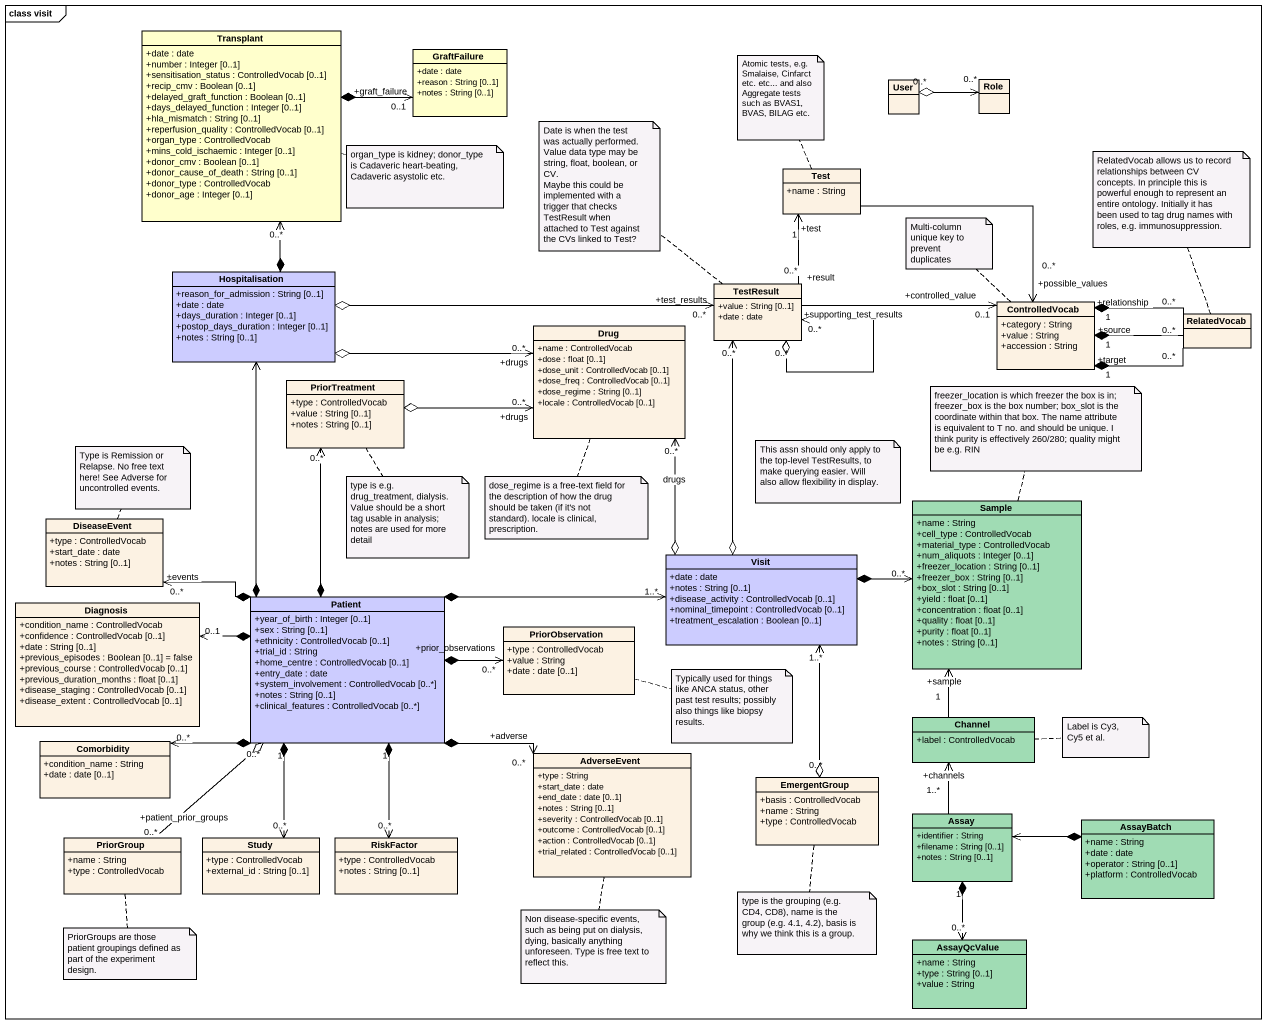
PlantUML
@startuml
mainframe class visit
hide circle
hide empty members
skinparam classAttributeIconSize 0
class Transplant #FFFFCC {
  +date : date
  +number : Integer [0..1]
  +sensitisation_status : ControlledVocab [0..1]
  +recip_cmv : Boolean [0..1]
  +delayed_graft_function : Boolean [0..1]
  +days_delayed_function : Integer [0..1]
  +hla_mismatch : String [0..1]
  +reperfusion_quality : ControlledVocab [0..1]
  +organ_type : ControlledVocab
  +mins_cold_ischaemic : Integer [0..1]
  +donor_cmv : Boolean [0..1]
  +donor_cause_of_death : String [0..1]
  +donor_type : ControlledVocab
  +donor_age : Integer [0..1]
}
class GraftFailure #FFFFCC {
  +date : date
  +reason : String [0..1]
  +notes : String [0..1]
}
class User
class Role
class Test {
  +name : String
}
class Hospitalisation #CCCCFF {
  +reason_for_admission : String [0..1]
  +date : date
  +days_duration : Integer [0..1]
  +postop_days_duration : Integer [0..1]
  +notes : String [0..1]
}
class TestResult {
  +value : String [0..1]
  +date : date
}
class ControlledVocab {
  +category : String
  +value : String
  +accession : String
}
class RelatedVocab
class Drug {
  +name : ControlledVocab
  +dose : float [0..1]
  +dose_unit : ControlledVocab [0..1]
  +dose_freq : ControlledVocab [0..1]
  +dose_regime : String [0..1]
  +locale : ControlledVocab [0..1]
}
class PriorTreatment {
  +type : ControlledVocab
  +value : String [0..1]
  +notes : String [0..1]
}
class Sample #A0DCB4 {
  +name : String
  +cell_type : ControlledVocab
  +material_type : ControlledVocab
  +num_aliquots : Integer [0..1]
  +freezer_location : String [0..1]
  +freezer_box : String [0..1]
  +box_slot : String [0..1]
  +yield : float [0..1]
  +concentration : float [0..1]
  +quality : float [0..1]
  +purity : float [0..1]
  +notes : String [0..1]
}
class DiseaseEvent {
  +type : ControlledVocab
  +start_date : date
  +notes : String [0..1]
}
class Visit #CCCCFF {
  +date : date
  +notes : String [0..1]
  +disease_activity : ControlledVocab [0..1]
  +nominal_timepoint : ControlledVocab [0..1]
  +treatment_escalation : Boolean [0..1]
}
class Diagnosis {
  +condition_name : ControlledVocab
  +confidence : ControlledVocab [0..1]
  +date : String [0..1]
  +previous_episodes : Boolean [0..1] = false
  +previous_course : ControlledVocab [0..1]
  +previous_duration_months : float [0..1]
  +disease_staging : ControlledVocab [0..1]
  +disease_extent : ControlledVocab [0..1]
}
class Patient #CCCCFF {
  +year_of_birth : Integer [0..1]
  +sex : String [0..1]
  +ethnicity : ControlledVocab [0..1]
  +trial_id : String
  +home_centre : ControlledVocab [0..1]
  +entry_date : date
  +system_involvement : ControlledVocab [0..*]
  +notes : String [0..1]
  +clinical_features : ControlledVocab [0..*]
}
class PriorObservation {
  +type : ControlledVocab
  +value : String
  +date : date [0..1]
}
class Comorbidity {
  +condition_name : String
  +date : date [0..1]
}
class Channel #A0DCB4 {
  +label : ControlledVocab
}
class AdverseEvent {
  +type : String
  +start_date : date
  +end_date : date [0..1]
  +notes : String [0..1]
  +severity : ControlledVocab [0..1]
  +outcome : ControlledVocab [0..1]
  +action : ControlledVocab [0..1]
  +trial_related : ControlledVocab [0..1]
}
class EmergentGroup {
  +basis : ControlledVocab
  +name : String
  +type : ControlledVocab
}
class Assay #A0DCB4 {
  +identifier : String
  +filename : String [0..1]
  +notes : String [0..1]
}
class AssayBatch #A0DCB4 {
  +name : String
  +date : date
  +operator : String [0..1]
  +platform : ControlledVocab
}
class PriorGroup {
  +name : String
  +type : ControlledVocab
}
class Study {
  +type : ControlledVocab
  +external_id : String [0..1]
}
class RiskFactor {
  +type : ControlledVocab
  +notes : String [0..1]
}
class AssayQcValue #A0DCB4 {
  +name : String
  +type : String [0..1]
  +value : String
}
Transplant *-right-> "+graft_failure\n0..1" GraftFailure
User "0..*" o-right-> "0..*" Role
Test "+test\n1" <-- "+result\n0..*" TestResult
Test --> "+possible_values\n0..*" ControlledVocab
Hospitalisation *-up-> "0..*" Transplant
Hospitalisation o-right-> "+test_results\n0..*" TestResult
Hospitalisation o-right-> "+drugs\n0..*" Drug
TestResult "0..*" o--> "+supporting_test_results\n0..*" TestResult
TestResult -right-> "+controlled_value\n0..1" ControlledVocab
ControlledVocab "+source\n1" *-right- "0..*" RelatedVocab
ControlledVocab "+target\n1" *-right- "0..*" RelatedVocab
ControlledVocab "+relationship\n1" *-right- "0..*" RelatedVocab
PriorTreatment o-right-> "+drugs\n0..*" Drug
Visit o-up-> "0..*" TestResult
Visit o-up-> "0..*" Drug : drugs
Visit *-right-> "0..*" Sample
Patient *-up-> Hospitalisation
Patient *-up-> "0..*" PriorTreatment
Patient *-left-> "+events\n0..*" DiseaseEvent
Patient *-right-> "1..*" Visit
Patient *-left-> "0..1" Diagnosis
Patient *-right-> "+prior_observations\n0..*" PriorObservation
Patient *-left-> "0..*" Comorbidity
Patient *-right-> "+adverse\n0..*" AdverseEvent
Patient "0..*" o-- "+patient_prior_groups\n0..*" PriorGroup
Patient "1" *--> "0..*" Study
Patient "1" *--> "0..*" RiskFactor
Channel -up-> "+sample\n1" Sample
EmergentGroup "0..*" o-up-> "1..*" Visit
Assay -up-> "+channels\n1..*" Channel
Assay "1" *--> "0..*" AssayQcValue
AssayBatch *-left-> Assay
note top of Test : Atomic tests, e.g. Smalaise, Cinfarct etc. etc... and also Aggregate tests such as BVAS1, BVAS, BILAG etc.
note top of TestResult
  Date is when the test was actually performed. Value data type may be string, float, boolean, or CV.
  Maybe this could be implemented with a trigger that checks TestResult when attached to Test against the CVs linked to Test?
end note
note right of Transplant : organ_type is kidney; donor_type is Cadaveric heart-beating, Cadaveric asystolic etc.
note top of RelatedVocab : RelatedVocab allows us to record relationships between CV concepts. In principle this is powerful enough to represent an entire ontology. Initially it has been used to tag drug names with roles, e.g. immunosuppression.
note top of ControlledVocab : Multi-column unique key to prevent duplicates
note top of Sample : freezer_location is which freezer the box is in; freezer_box is the box number; box_slot is the coordinate within that box. The name attribute is equivalent to T no. and should be unique. I think purity is effectively 260/280; quality might be e.g. RIN
note top of DiseaseEvent : Type is Remission or Relapse. No free text here! See Adverse for uncontrolled events.
note as N8
  This assn should only apply to the top-level TestResults, to make querying easier. Will also allow flexibility in display.
end note
note bottom of PriorTreatment : type is e.g. drug_treatment, dialysis. Value should be a short tag usable in analysis; notes are used for more detail
note bottom of Drug : dose_regime is a free-text field for the description of how the drug should be taken (if it's not standard). locale is clinical, prescription.
note right of PriorObservation : Typically used for things like ANCA status, other past test results; possibly also things like biopsy results.
note right of Channel : Label is Cy3, Cy5 et al.
note bottom of EmergentGroup : type is the grouping (e.g. CD4, CD8), name is the group (e.g. 4.1, 4.2), basis is why we think this is a group.
note bottom of PriorGroup : PriorGroups are those patient groupings defined as part of the experiment design.
note bottom of AdverseEvent : Non disease-specific events, such as being put on dialysis, dying, basically anything unforeseen. Type is free text to reflect this.
@enduml
